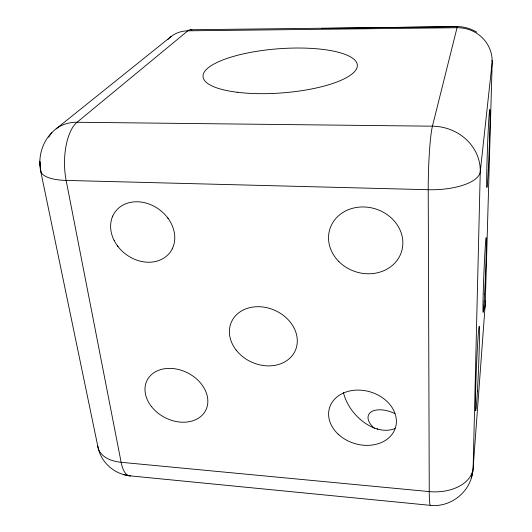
<?xml version="1.0" encoding="UTF-8"?>
<svg xmlns="http://www.w3.org/2000/svg" width="532" height="532" viewBox="0 0 532 532"><rect width="100%" height="100%" fill="white"/><g stroke="black" fill="none" stroke-linecap="round" stroke-linejoin="round"><path stroke-width="0.8" d="M51.757 132.707C42.194 142.49 38.111 156.707 40.485 170.127L98.234 448.343C101.645 462.96 114.54 473.972 129.296 475.781L430.388 505.353C449.859 507.548 469.357 492.958 472.336 473.533M471.432 477.936L472.915 470.714M112.438 216.743L112.718 216.078M172.554 248.205L172.248 248.843M56.166 128.777L171.311 36.369M321.534 28.462L359.652 27.963M360.543 27.93L457.646 26.6C464.376 26.706 470.966 28.728 476.745 32.139M190.828 29.739L457.447 26.667M123.53 474.551L129.296 475.781M377.82 429.138L377.022 428.905M118.018 246.582L117.512 245.91M167.793 217.967L168.305 218.659M48.665 137.15A44.322 36.103 43.1 0 1 77.047 122.26L187.829 30.823A33.37 10.833 88.4 0 1 191.899 29.985M167.899 39.481A33.536 29.679 49.7 0 1 187.829 30.823L457.041 27.724A35.305 34.008 -11.3 0 1 492.193 62.231L485.27 303.772L473.148 467.927A40.359 30.743 12.3 0 1 471.651 475.648M457.839 26.873A35.531 2.048 -88.4 0 0 457.041 27.724L432.43 126.184A47.195 3.784 -88.1 0 0 428.22 189.718L429.258 491.595A40.738 2.647 -86.9 0 0 430.667 505.32M484.266 309.784A31.129 26.327 8.8 0 0 485.27 303.772A31.102 15.741 1.4 0 0 484.958 300.879M491.801 60.402A35.345 10.015 -1.3 0 1 492.193 62.231L480.27 171.65L473.148 467.927A40.173 26.467 3.3 0 1 429.258 491.595L121.136 462.295A37.878 22.683 -13.5 0 1 97.762 446.062M40.618 168.551A44.242 15.302 -8.7 0 0 66.141 180.421L428.22 189.718A47.494 18.307 -0.8 0 0 480.27 171.65A47.361 43.391 7.9 0 0 432.43 126.184L77.047 122.26A43.418 19.205 89.9 0 0 66.141 180.421L121.136 462.295A37.952 13.765 -82.7 0 0 130.732 475.861M394.963 428.519A38.823 26.819 50 0 1 369.215 425.633L366.994 424.35A38.823 26.819 50 0 1 352.683 411.356L351.226 409.381A38.823 26.819 50 0 1 343.386 392.403M374.561 428.459A21.453 11.591 22.8 0 1 370.864 412.12A21.453 11.591 22.8 0 1 394.857 413.59M40.046 163.743L39.807 161.243L40.804 171.67L40.046 163.743M237.192 92.255A77.366 22.145 -4.3 0 0 357.172 66.979A77.366 22.145 -4.3 0 0 246.183 53.267A77.366 22.145 -4.3 0 0 237.192 92.255M477.417 391.047A42.467 1.064 -87.6 0 0 479.292 326.355A42.467 1.064 -87.6 0 0 475.675 388.885A42.467 1.064 -87.6 0 0 477.417 391.047M484.599 294.136A37.592 0.818 -87.7 0 0 486.155 237.651A37.592 0.818 -87.7 0 0 483.202 293.85A37.592 0.818 -87.7 0 0 484.599 294.136M488.329 169.349A39.109 0.891 -87.9 0 0 489.819 109.545A39.109 0.891 -87.9 0 0 486.88 166.895A39.109 0.891 -87.9 0 0 488.329 169.349M114.22 240.617A34.121 27.93 36.3 0 0 169.741 252.8A34.121 27.93 36.3 0 0 144.132 202.592A34.121 27.93 36.3 0 0 114.22 240.617M151.46 406.568A32.924 25.064 27.4 0 0 205.438 410.85A32.924 25.064 27.4 0 0 172.341 368.496A32.924 25.064 27.4 0 0 151.46 406.568M236.148 350.083A34.986 28.376 24.3 0 0 294.555 352.078A34.986 28.376 24.3 0 0 259.363 306.725A34.986 28.376 24.3 0 0 236.148 350.083M338.798 261.505A37.566 32.951 17.8 0 0 401.354 252.201A37.566 32.951 17.8 0 0 356.959 207.387A37.566 32.951 17.8 0 0 338.798 261.505M338.139 434.159A34.44 26.979 16.4 0 0 395.096 428.785A34.44 26.979 16.4 0 0 354.265 390.262A34.44 26.979 16.4 0 0 338.139 434.159"/></g></svg>
